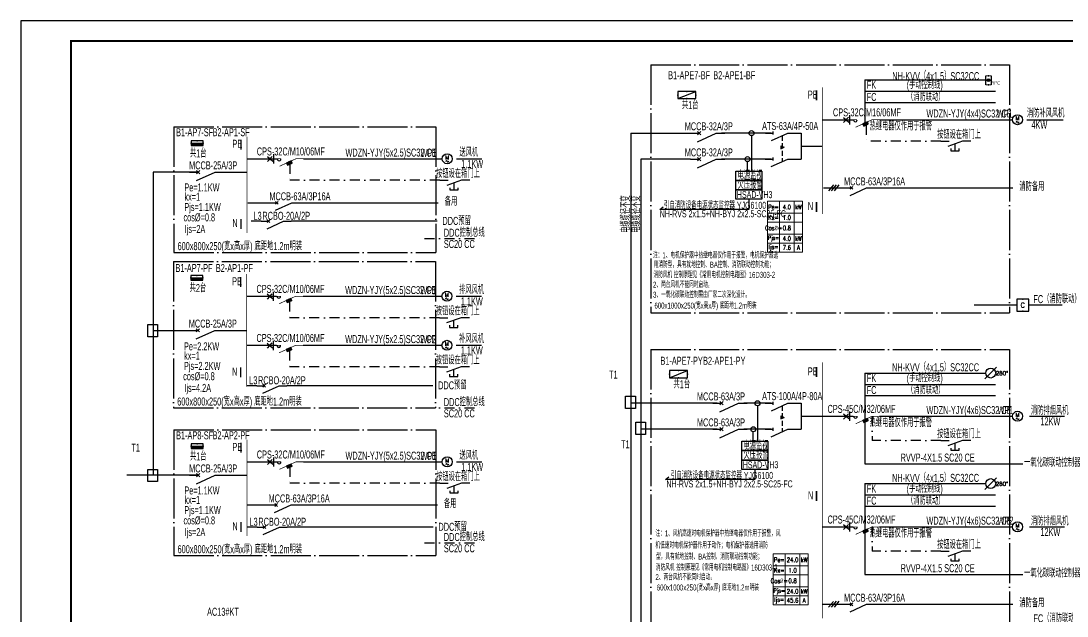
# Model space of a CAD drawing. Extents: x 776418 to 2076422, y -1170708 to 498544.
# Drawn here: x 909020 to 961310, y -621397 to -591653 of the extents above; entities that cross this region are included whole.
import ezdxf
from ezdxf.enums import TextEntityAlignment as Align

# ---------------------------------------------------------------- set-up
doc = ezdxf.new("R2010")
doc.units = 0
doc.header["$LTSCALE"] = 1000
doc.header["$MEASUREMENT"] = 0
for name, pattern in [('CONTINOUS', [0]), ('DASHDOT', [1, 0.5, -0.25, 0, -0.25]), ('DOTE', [2.42, 2, -0.2, 0.02, -0.2]), ('HIDDEN', [0.375, 0.25, -0.125])]:
    doc.linetypes.add(name, pattern=pattern)
doc.layers.get('0').update_dxf_attribs({"linetype": 'CONTINUOUS'})
doc.layers.get('Defpoints').update_dxf_attribs({"linetype": 'CONTINUOUS'})
for name, color, linetype in [('D-TEXT', 7, 'CONTINUOUS'), ('DQ', 255, 'CONTINOUS'), ('EL-SYSTEM', 1, 'CONTINUOUS'), ('ELEMENT', 3, 'CONTINUOUS'), ('EQUIP-动力', 3, 'CONTINUOUS'), ('EQUIP-消防', 80, 'CONTINUOUS'), ('EQUIP-箱柜', 3, 'CONTINUOUS'), ('TEL_TITLE', 7, 'CONTINUOUS'), ('WIRE', 4, 'CONTINUOUS'), ('WIRE-动力', 2, 'CONTINUOUS'), ('WIRE-照明', 1, 'CONTINUOUS'), ('WIRE-系统', 4, 'CONTINUOUS')]:
    doc.layers.add(name, color=color, linetype=linetype)
doc.styles.add('_JD', font='ros.shx', dxfattribs={"width": 0.8, "bigfont": 'JD.shx'})
doc.styles.add('_TCH_LABEL', font='COMPLEX', dxfattribs={"bigfont": 'GBCBIG'})
doc.styles.add('_TEL_DIM', font='SIMPLEX', dxfattribs={"width": 0.7, "height": 3.5, "bigfont": 'HZTXT'})
doc.styles.add('DIM_FONT', font='SIMPLEX', dxfattribs={"width": 0.7, "bigfont": 'GBCBIG'})
doc.styles.get("Standard").update_dxf_attribs({"font": 'gbenor.shx', "bigfont": 'gbcbig.shx'})

# ---------------------------------------------------------------- blocks, each defined once
blk = doc.blocks.new('M_M8')
for p, q in [((-0.25, -0.2), (0, -0.75)), ((0.05, -0.25), (-0.05, -0.25))]:
    blk.add_line(p, q)
for points in [[(0, 0), (0, -0.25)], [(0, -0.75), (0, -1)]]:
    blk.add_lwpolyline(points)
at = {"style": 'DIM_FONT', "width": 0.8, "flags": 9}
blk.add_attdef('S', (0.25, -0.5), '', height=0.2, dxfattribs=at)
blk = doc.blocks.new('M_M7')
for p, q in [((-0.25, -0.2), (0, -0.75)), ((-0.047, -0.297), (0.047, -0.203)), ((-0.047, -0.203), (0.047, -0.297))]:
    blk.add_line(p, q)
for points in [[(0, 0), (0, -0.25)], [(0, -0.75), (0, -1)]]:
    blk.add_lwpolyline(points)
at = {"width": 0.8, "flags": 9}
blk.add_attdef('S', (0.25, -0.5), '', height=0.2, dxfattribs=at)
blk = doc.blocks.new('$equip_U$00000105(JDQINJING)')
for p, q in [((0.5, 1), (-0.5, 1)), ((-0.5, 1), (-0.5, 0)), ((0.5, 0), (0.5, 1)), ((-0.5, 0), (0.5, 0))]:
    blk.add_line(p, q)
for p in [(0, 1), (-0.5, 0.5), (0, 0), (0.5, 0.5)]:
    blk.add_point(p)
at = {"color": 7, "style": '_TEL_DIM'}
blk.add_attdef('$TEXT$', text='', height=0.4, dxfattribs=at).set_placement((-0.002, 0.507), align=Align.MIDDLE_CENTER)
at = {"color": 7, "style": '_TEL_DIM', "flags": 1}
blk.add_attdef('A', text='', height=0.00002, dxfattribs=at).set_placement((0, 0), align=Align.MIDDLE_CENTER)
blk = doc.blocks.new('$equip$00001416')
for p, q in [((0.75, 0.6), (-0.75, 0.6)), ((-0.75, 0), (0.75, 0.6)), ((-0.75, 0.6), (-0.75, 0)), ((-0.75, 0), (0.75, 0)), ((0.75, 0), (0.75, 0.6))]:
    blk.add_line(p, q)
for p in [(-0.75, 0.3), (0, 0.6), (0, 0), (0.75, 0.3)]:
    blk.add_point(p)
at = {"style": '_TCH_LABEL', "flags": 9}
blk.add_attdef('A', (0, 0), '', height=0.00002, dxfattribs=at)
blk = doc.blocks.new('$element$00000577')
at = {"const_width": 0.0233}
for points in [[(0, 0), (0, -0.25)], [(-0.25, -0.2), (0, -0.75), (0, -1)]]:
    blk.add_lwpolyline(points, dxfattribs=at)
blk.add_arc((-0.008, -0.192), 0.0589, 81.8699, 278.1301)
at = {"flags": 9}
blk.add_attdef('S', (0, 0), '', height=0.00000667, dxfattribs=at)
blk = doc.blocks.new('$element$00000544')
for points in [[(-0.25, -0.333), (-0.324, -0.333), (-0.324, -0.617), (-0.25, -0.617)], [(0, -1), (0, -0.721), (-0.176, -0.235)], [(0, 0), (0, -0.283)], [(-0.324, -0.478), (-0.087, -0.478)]]:
    blk.add_lwpolyline(points)
at = {"flags": 9}
blk.add_attdef('S', (0, 0), '', height=0.00000667, dxfattribs=at)
blk = doc.blocks.new('$equip$00001811')
blk.add_circle((0, 0), 0.5)
for centre, radius, start, end in [((-0.07, -0.27), 0.0768, 17.2272, 184.2164), ((0.07, -0.23), 0.0769, 197.2591, 5.1179)]:
    blk.add_arc(centre, radius, start, end)
at = {"color": 7, "style": '_TEL_DIM'}
blk.add_attdef('$TEXT$', text='', height=0.4, dxfattribs=at).set_placement((0, 0.14), align=Align.MIDDLE_CENTER)
at = {"color": 7, "style": '_TEL_DIM', "flags": 1}
blk.add_attdef('A', text='', height=0.00002, dxfattribs=at).set_placement((0, 0), align=Align.MIDDLE_CENTER)
blk = doc.blocks.new('$equip$00001817')
blk.add_line((-0.59, -0.59), (0.59, 0.59))
blk.add_circle((0, 0), 0.5)
at = {"color": 7, "style": '_TEL_DIM', "flags": 1}
blk.add_attdef('A', text='', height=0.00002, dxfattribs=at).set_placement((0, 0), align=Align.MIDDLE_CENTER)
at = {"color": 7, "style": '_TEL_DIM'}
blk.add_attdef('$TEXT$', text='', height=0.4, dxfattribs=at).set_placement((1.36, -0.02), align=Align.MIDDLE_CENTER)
blk = doc.blocks.new('*X12')
at = {"color": 0}
for p, q in [((-250, 33), (-183, 100)), ((-250, 68), (-218, 100)), ((-247, 0), (-147, 100)), ((-212, 0), (-112, 100)), ((-177, 0), (-77, 100)), ((-141, 0), (-41, 100)), ((-106, 0), (-6, 100)), ((-71, 0), (29, 100)), ((-35, 0), (65, 100)), ((0, 0), (100, 100)), ((35, 0), (135, 100)), ((71, 0), (171, 100)), ((106, 0), (206, 100)), ((141, 0), (241, 100)), ((177, 0), (250, 73)), ((212, 0), (250, 38)), ((247, 0), (250, 3))]:
    blk.add_line(p, q, dxfattribs=at)
blk = doc.blocks.new('$equip$00001414')
for p, q in [((0.75, 0.6), (-0.75, 0.6)), ((-0.75, 0.6), (-0.75, 0)), ((-0.75, 0.3), (0.75, 0.3)), ((-0.75, 0), (0.75, 0)), ((0.75, 0), (0.75, 0.6))]:
    blk.add_line(p, q)
at = {"const_width": 0.3}
blk.add_lwpolyline([(-0.75, 0.15), (0.75, 0.15)], dxfattribs=at)
for p in [(-0.75, 0.3), (0, 0.6), (0, 0), (0.75, 0.3)]:
    blk.add_point(p)
at = {"xscale": 0.00300000000061118, "yscale": 0.00300000000061118, "zscale": 0.00300000000061118}
blk.add_blockref('*X12', (0, 0), dxfattribs=at)
at = {"style": '_TCH_LABEL', "flags": 9}
blk.add_attdef('A', (0, 0), '', height=0.00002, dxfattribs=at)
blk = doc.blocks.new('$equip$00002402')
at = {"lineweight": 20}
for p, q in [((0.32, 0.56), (-0.33, 0.56)), ((-0.33, -0.56), (0.32, -0.56))]:
    blk.add_line(p, q, dxfattribs=at)
for p, q in [((-0.33, -0.56), (-0.33, 0.56)), ((-0.24, 0), (0, 0)), ((0, 0), (0.24, 0)), ((0.32, 0.56), (0.32, -0.56))]:
    blk.add_line(p, q)
at = {"const_width": 0.04}
for points in [[(-0.33, -0.56), (-0.33, 0.56)], [(-0.33, 0.56), (0.32, 0.56), (0.32, -0.56), (-0.33, -0.56), (-0.33, 0.56), (0.32, 0.56)]]:
    blk.add_lwpolyline(points, dxfattribs=at)
blk.add_circle((0, 0), 0.164)
for p in [(-0.33, 0), (0, 0.56), (0.32, 0), (0, -0.56)]:
    blk.add_point(p)
at = {"color": 7, "style": '_TEL_DIM', "flags": 1}
blk.add_attdef('A', text='', height=0.00002, dxfattribs=at).set_placement((0, 0), align=Align.MIDDLE_CENTER)
at = {"color": 7}
blk.add_attdef('$TEXT$', text='', height=0.4, dxfattribs=at).set_placement((0.83, -0.34), align=Align.MIDDLE_CENTER)
blk = doc.blocks.new('*T169')
at = {"layer": 'Defpoints', "color": 8, "linetype": 'ByBlock', "lineweight": 0, "transparency": 16777216}
for p, q in [((0, 0), (1749, 0)), ((0, 0), (0, -2550)), ((593, 0), (593, -2550)), ((1332, 0), (1332, -2550)), ((1749, 0), (1749, -2550)), ((0, -600), (1749, -600)), ((0, -1050), (1749, -1050)), ((0, -1650), (1749, -1650)), ((0, -2100), (1749, -2100)), ((0, -2550), (1749, -2550))]:
    blk.add_line(p, q, dxfattribs=at)
at = {"color": 0, "transparency": 16777216, "attachment_point": 5, "style": '_TEL_DIM'}
for s, insert, char_height, width in [('Pe=', (297, -300), 225, 593.32), ('4.0', (962, -300), 225, 738.01), ('kW', (1540, -300), 225, 417.31), ('Kx=', (297, -825), 225, 593.32), ('1.0', (962, -825), 225, 738.01), ('Cos{\\fISOCPEUR|b0|i0|c0|p34;%%C}=', (297, -1350), 225, 593.32), ('0.8', (962, -1350), 225, 738.01), ('Pjs=', (297, -1875), 210, 593.32), ('4.0', (962, -1875), 225, 738.01), ('kW', (1540, -1875), 225, 417.31), ('Ijs=', (297, -2325), 225, 593.32), ('7.6', (962, -2325), 225, 738.01), ('A', (1540, -2325), 225, 417.31)]:
    blk.add_mtext(s, dxfattribs=dict(at, insert=insert, char_height=char_height, width=width))
blk = doc.blocks.new('*T172')
at = {"layer": 'Defpoints', "color": 8, "linetype": 'ByBlock', "lineweight": 0, "transparency": 16777216}
for p, q in [((0, 0), (1749, 0)), ((0, 0), (0, -2550)), ((593, 0), (593, -2550)), ((1332, 0), (1332, -2550)), ((1749, 0), (1749, -2550)), ((0, -600), (1749, -600)), ((0, -1050), (1749, -1050)), ((0, -1650), (1749, -1650)), ((0, -2100), (1749, -2100)), ((0, -2550), (1749, -2550))]:
    blk.add_line(p, q, dxfattribs=at)
at = {"color": 0, "transparency": 16777216, "attachment_point": 5, "style": '_TEL_DIM'}
for s, insert, char_height, width in [('Pe=', (297, -300), 225, 593.32), ('24.0', (962, -300), 225, 738.01), ('kW', (1540, -300), 225, 417.31), ('Kx=', (297, -825), 225, 593.32), ('1.0', (962, -825), 225, 738.01), ('Cos{\\fISOCPEUR|b0|i0|c0|p34;%%C}=', (297, -1350), 225, 593.32), ('0.8', (962, -1350), 225, 738.01), ('Pjs=', (297, -1875), 210, 593.32), ('24.0', (962, -1875), 225, 738.01), ('kW', (1540, -1875), 225, 417.31), ('Ijs=', (297, -2325), 225, 593.32), ('45.6', (962, -2325), 225, 738.01), ('A', (1540, -2325), 225, 417.31)]:
    blk.add_mtext(s, dxfattribs=dict(at, insert=insert, char_height=char_height, width=width))

msp = doc.modelspace()

# ---------------------------------------------------------------- hatches: boundary and pattern name
h = msp.add_hatch()
h.set_pattern_fill('ANSI31', color=256, scale=10, style=0)
h.set_pattern_definition([(45, (750356.9466, -627381.1554), (-0.707106781, 0.707106781), [])])
h.paths.add_polyline_path([(951374, -596801), (951328, -596698), (951100, -596801), (951147, -596905)])
h = msp.add_hatch()
h.set_pattern_fill('ANSI31', color=256, scale=10, style=0)
h.set_pattern_definition([(45, (721556.8591, -629334.0173), (-0.707106781, 0.707106781), [])])
h.paths.add_polyline_path([(922574, -598754), (922527, -598651), (922300, -598754), (922347, -598857)])
h = msp.add_hatch()
h.set_pattern_fill('ANSI31', color=256, scale=10, style=0)
h.set_pattern_definition([(45, (721540.6484, -636205.3742), (-0.707106781, 0.707106781), [])])
h.paths.add_polyline_path([(922558, -605626), (922511, -605522), (922284, -605626), (922331, -605729)])
h = msp.add_hatch()
h.set_pattern_fill('ANSI31', color=256, scale=10, style=0)
h.set_pattern_definition([(45, (721540.6484, -638657.1425), (-0.707106781, 0.707106781), [])])
h.paths.add_polyline_path([(922558, -608077), (922511, -607974), (922284, -608077), (922331, -608181)])
h = msp.add_hatch()
h.set_pattern_fill('ANSI31', color=256, scale=10, style=0)
h.set_pattern_definition([(45, (750357.1875, -642202.8653), (-0.707106781, 0.707106781), [])])
h.paths.add_polyline_path([(951375, -611623), (951328, -611520), (951101, -611623), (951148, -611726)])
h = msp.add_hatch()
h.set_pattern_fill('ANSI31', color=256, scale=10, style=0)
h.set_pattern_definition([(45, (721556.8591, -644480.9921), (-0.707106781, 0.707106781), [])])
h.paths.add_polyline_path([(922574, -613901), (922527, -613798), (922300, -613901), (922347, -614004)])
h = msp.add_hatch()
h.set_pattern_fill('ANSI31', color=256, scale=10, style=0)
h.set_pattern_definition([(45, (750357.1875, -647730.4273), (-0.707106781, 0.707106781), [])])
h.paths.add_polyline_path([(951375, -617151), (951328, -617047), (951101, -617151), (951148, -617254)])

# ---------------------------------------------------------------- linework, layer by layer
at = {"linetype": 'DOTE'}
for p, q in [((940503, -593842), (940502, -606246)), ((940503, -593842), (958433, -593842)), ((958433, -593842), (958432, -606246)), ((916665, -596947), (916664, -603224)), ((916665, -596947), (929757, -596947)), ((929757, -596947), (929756, -603224)), ((916664, -603224, 0), (929756, -603224, 0)), ((916649, -603677, 0), (916648, -610991, 0)), ((916649, -603677, 0), (929741, -603677, 0)), ((929741, -603677, 0), (929740, -610991, 0)), ((940502, -606246), (958432, -606246)), ((940502, -608067), (940501, -621950)), ((940502, -608067), (958432, -608067)), ((958432, -608067), (958431, -621950)), ((916648, -610991, 0), (929740, -610991, 0)), ((916665, -612094), (916664, -618371)), ((916665, -612094), (929757, -612094)), ((929757, -612094), (929756, -618371)), ((916664, -618371, 0), (929756, -618371, 0))]:
    msp.add_line(p, q, dxfattribs=at)
for p, q in [((950383, -596471), (950141, -596729)), ((950141, -596475), (950406, -596708)), ((921582, -598424), (921341, -598682)), ((921341, -598428), (921606, -598661)), ((921566, -605296, 0), (921325, -605553, 0)), ((921325, -605299, 0), (921590, -605532, 0)), ((958793, -605863), (956671, -605863)), ((921566, -607747, 0), (921325, -608005, 0)), ((921325, -607751, 0), (921590, -607984, 0)), ((950383, -611293), (950141, -611550)), ((950142, -611297), (950407, -611530)), ((921582, -613571), (921341, -613829)), ((921341, -613575), (921606, -613808)), ((950383, -616821), (950141, -617078)), ((950142, -616824), (950407, -617057))]:
    msp.add_line(p, q)
at = {"linetype": 'DASHDOT'}
for p, q in [((951261, -596842, 0), (951261, -597661, 0)), ((954994, -597661, 0), (951261, -597661, 0)), ((922461, -598795, 0), (922461, -599613, 0)), ((929952, -599613, 0), (922461, -599613, 0)), ((922445, -605667, 0), (922445, -606485, 0)), ((929936, -606485, 0), (922445, -606485, 0)), ((922445, -608118, 0), (922445, -608937, 0)), ((929936, -608937, 0), (922445, -608937, 0)), ((951567, -611401), (951567, -612627, 0)), ((954994, -612627, 0), (951567, -612627, 0)), ((922461, -613942, 0), (922461, -614760, 0)), ((929952, -614760, 0), (922461, -614760, 0)), ((951567, -616928), (951567, -618155, 0)), ((954994, -618155, 0), (951567, -618155, 0))]:
    msp.add_line(p, q, dxfattribs=at)
at = {"linetype": 'Continuous', "const_width": 72.9}
for points in [[(948784, -595124), (948784, -595621)], [(920022, -597584), (920022, -598081)], [(948784, -600701), (948784, -601198)], [(920022, -601548), (920022, -602045)], [(948783, -608956), (948783, -609453)], [(920022, -612731), (920022, -613228)], [(920022, -616695), (920022, -617192)]]:
    msp.add_lwpolyline(points, dxfattribs=at)
for points in [[(951147, -596905), (951374, -596801), (951328, -596698), (951100, -596801)], [(922347, -598857), (922574, -598754), (922527, -598651), (922300, -598754)], [(951148, -611726), (951375, -611623), (951328, -611520), (951101, -611623)], [(922347, -614004), (922574, -613901), (922527, -613798), (922300, -613901)], [(951148, -617254), (951375, -617151), (951328, -617047), (951101, -617151)]]:
    msp.add_lwpolyline(points, close=True)
at = {"linetype": 'Continuous', "const_width": 72.9, "elevation": 0}
for points in [[(920006, -604456), (920006, -604952)], [(920005, -608973), (920005, -609470)], [(948788, -615150), (948788, -615647)]]:
    msp.add_lwpolyline(points, dxfattribs=at)
at = {"elevation": 0}
for points in [[(922331, -605729), (922558, -605626), (922511, -605522), (922284, -605626)], [(922331, -608181), (922558, -608077), (922511, -607974), (922284, -608077)]]:
    msp.add_lwpolyline(points, close=True, dxfattribs=at)
at = {"layer": 'D-TEXT'}
for p, q in [((951203, -594601, 0), (951203, -595165)), ((951203, -594601), (957242, -594601)), ((951203, -595165), (957735, -595165)), ((951203, -595165), (951203, -596834)), ((951203, -595730), (957735, -595730)), ((959300, -596590), (961109, -596590)), ((930797, -598542), (932052, -598542)), ((930781, -605414, 0), (932036, -605414, 0)), ((959393, -605841), (961071, -605841)), ((930781, -607866, 0), (932036, -607866, 0)), ((951203, -609251), (957242, -609251)), ((951203, -609251), (951203, -613787, 0)), ((951203, -609816), (957736, -609816)), ((951203, -610380), (957736, -610380)), ((959432, -611411), (961179, -611411)), ((930797, -613689), (932052, -613689)), ((951203, -613787, 0), (959102, -613787, 0)), ((951203, -614779), (957242, -614779)), ((951203, -614779), (951203, -619314, 0)), ((951203, -615343), (957736, -615343)), ((951203, -615908), (957736, -615908)), ((959432, -616939), (961179, -616939)), ((951203, -619314, 0), (959102, -619314, 0))]:
    msp.add_line(p, q, dxfattribs=at)
for points in [[(938111, -609638, 0, 0, 0), (939048, -609638, 0, 0, 0), (939353, -610262, 80, 0, 0), (939485, -610531, 0, 0, 0)], [(938709, -613120, 0, 0, 0), (939646, -613120, 0, 0, 0), (939951, -612497, 80, 0, 0), (940083, -612228, 0, 0, 0)], [(914232, -613292, 0, 0, 0), (915170, -613292, 0, 0, 0), (915474, -613915, 80, 0, 0), (915606, -614185, 0, 0, 0)]]:
    msp.add_lwpolyline(points, format="xyseb", dxfattribs=at)
at = {"layer": 'DQ'}
for p, q in [((945537, -597384), (945537, -599162)), ((945333, -599162), (945333, -598683)), ((945411, -600565), (945411, -601079)), ((940950, -601079), (941115, -600945)), ((945411, -601079), (940950, -601079)), ((945830, -610885), (945830, -612662)), ((945627, -612662), (945627, -612184)), ((945705, -614066), (945705, -614579)), ((941244, -614579), (941409, -614445)), ((945705, -614579), (941244, -614579))]:
    msp.add_line(p, q, dxfattribs=at)
for points in [[(944761, -599162), (946061, -599162), (946061, -599630), (944761, -599630)], [(944761, -599630), (946061, -599630), (946061, -600097), (944761, -600097)], [(944761, -600097), (946061, -600097), (946061, -600565), (944761, -600565)], [(945055, -612662), (946355, -612662), (946355, -613130), (945055, -613130)], [(945055, -613130), (946355, -613130), (946355, -613598), (945055, -613598)], [(945055, -613598), (946355, -613598), (946355, -614066), (945055, -614066)]]:
    msp.add_lwpolyline(points, close=True, dxfattribs=at)
for centre in [(945542, -597260), (945333, -598559), (945836, -610761), (945627, -612060)]:
    msp.add_circle(centre, 124, dxfattribs=at)
at = {"layer": 'EL-SYSTEM', "elevation": 0}
msp.add_lwpolyline([(915359, -606827), (915854, -606827), (915854, -607436), (915359, -607436)], close=True, dxfattribs=at)
at = {"layer": 'EL-SYSTEM'}
for points in [[(939237, -610411), (939733, -610411), (939733, -611020), (939237, -611020)], [(939750, -611707), (940245, -611707), (940245, -612315), (939750, -612315)], [(915359, -614065), (915854, -614065), (915854, -614674), (915359, -614674)]]:
    msp.add_lwpolyline(points, close=True, dxfattribs=at)
at = {"layer": 'TEL_TITLE'}
msp.add_lwpolyline([(909020, -651053), (1014120, -651053), (1014120, -591653), (909020, -591653)], close=True, dxfattribs=at)
at = {"layer": 'TEL_TITLE', "const_width": 100}
msp.add_lwpolyline([(911520, -650053), (1013120, -650053), (1013120, -592653), (911520, -592653)], close=True, dxfattribs=at)
at = {"layer": 'WIRE', "color": 7, "linetype": 'DASHDOT'}
for points in [[(929193, -602526), (932121, -602526)], [(929193, -617734), (932121, -617734)]]:
    msp.add_lwpolyline(points, dxfattribs=at)
at = {"layer": 'WIRE', "color": 7, "linetype": 'DASHDOT', "elevation": 0}
msp.add_lwpolyline([(929193, -610991), (932121, -610991)], dxfattribs=at)
at = {"layer": 'WIRE-动力'}
for p, q in [((949630, -599851, 0), (949382, -600145, 0)), ((949770, -599851, 0), (949522, -600145, 0)), ((949910, -599851, 0), (949662, -600145, 0)), ((949630, -620664, 0), (949382, -620957, 0)), ((949770, -620660, 0), (949522, -620954, 0)), ((949910, -620660, 0), (949662, -620954, 0))]:
    msp.add_line(p, q, dxfattribs=at)
at = {"layer": 'WIRE-照明', "linetype": 'Continuous'}
for p, q in [((949079, -596590), (950610, -596590)), ((950442, -596365), (950442, -596824)), ((948024, -597910), (949080, -597911)), ((920319, -598542), (921810, -598542)), ((921642, -598317), (921642, -598777)), ((920302, -605414, 0), (921794, -605414, 0)), ((921625, -605189, 0), (921625, -605648, 0)), ((920302, -607861, 0), (921794, -607861, 0)), ((921625, -607641, 0), (921625, -608100, 0)), ((950442, -611186), (950442, -611645)), ((948024, -611411), (949079, -611411)), ((949079, -611411), (950611, -611411)), ((949079, -611411), (950611, -611411)), ((920319, -613689), (921810, -613689)), ((921642, -613464), (921642, -613924)), ((949079, -616939), (950611, -616939)), ((949079, -616939), (950611, -616939)), ((950442, -616714), (950442, -617173))]:
    msp.add_line(p, q, dxfattribs=at)
at = {"layer": 'WIRE-照明'}
for p, q in [((951941, -596590), (958583, -596590)), ((939503, -597260), (939503, -626182)), ((939503, -597260), (942490, -597260)), ((946520, -597260), (944034, -597260)), ((947729, -597260), (948024, -597260)), ((948024, -597260), (948024, -598559)), ((947009, -597896), (947009, -598043)), ((947009, -597896), (947169, -597970)), ((947009, -598043), (947169, -597970)), ((923141, -598542), (930080, -598542)), ((940003, -598559), (940003, -627481)), ((942490, -598559), (940003, -598559)), ((946524, -598559), (944038, -598559)), ((947723, -598559), (948024, -598559)), ((917876, -599207), (915624, -599207)), ((915624, -599207, 0), (915624, -614354, 0)), ((919162, -599207), (920319, -599207)), ((949132, -599998, 0), (950536, -599998, 0)), ((951474, -599998, 0), (958605, -599998, 0)), ((920358, -600743, 0), (921815, -600743, 0)), ((922752, -600743, 0), (929883, -600743, 0)), ((921020, -601664, 0), (920520, -601664)), ((929830, -601664), (922520, -601664)), ((923125, -605414, 0), (930064, -605414, 0)), ((915624, -607117, 0), (917832, -607117, 0)), ((919145, -607117, 0), (920302, -607117, 0)), ((923125, -607866, 0), (930064, -607866, 0)), ((920804, -609884, 0), (920304, -609884, 0)), ((929614, -609884, 0), (922304, -609884, 0)), ((943823, -610761), (939503, -610761)), ((946520, -610761), (945152, -610761)), ((947728, -610761), (948024, -610761)), ((948024, -610761), (948024, -612060)), ((947009, -611397), (947009, -611544)), ((947009, -611397), (947169, -611470)), ((947009, -611544), (947169, -611470)), ((951942, -611411), (958585, -611411)), ((943823, -612060), (940003, -612060)), ((946524, -612060), (945156, -612060)), ((947723, -612060), (948024, -612060)), ((923141, -613689), (930080, -613689)), ((917876, -614354), (914310, -614354)), ((919162, -614354), (920319, -614354)), ((920319, -615845), (921776, -615845)), ((922713, -615845), (929844, -615845)), ((920820, -616953, 0), (920320, -616953)), ((929630, -616953), (922320, -616953)), ((951942, -616939), (958585, -616939)), ((949079, -620807, 0), (950536, -620807, 0)), ((951474, -620807, 0), (958605, -620807, 0))]:
    msp.add_line(p, q, dxfattribs=at)
at = {"layer": 'WIRE-照明', "linetype": 'HIDDEN'}
for p, q in [((947071, -597388), (947071, -598687)), ((947071, -610889), (947071, -612188))]:
    msp.add_line(p, q, dxfattribs=at)
at = {"layer": 'WIRE-照明', "const_width": 36}
for points in [[(949080, -594969), (949079, -601308)], [(920319, -597429), (920319, -602248)], [(949080, -608708), (949079, -621505)], [(920319, -612576), (920319, -617395)]]:
    msp.add_lwpolyline(points, dxfattribs=at)
at = {"layer": 'WIRE-照明', "const_width": 36, "elevation": 0}
msp.add_lwpolyline([(920302, -604301), (920303, -609933)], dxfattribs=at)

# ---------------------------------------------------------------- block references
for name, p in [('*T169', (946342, -600653)), ('*T172', (946627, -618286, 0))]:
    msp.add_blockref(name, p)
at = {"layer": 'DQ', "xscale": 1500, "yscale": 1500, "zscale": 1500, "rotation": 90}
for name, p in [('M_M8', (946229, -597260)), ('M_M8', (946223, -598559)), ('M_M7', (950161, -599998, 0)), ('M_M7', (921440, -600743, 0)), ('M_M8', (946228, -610761)), ('M_M8', (946223, -612060)), ('M_M7', (921401, -615845)), ('M_M7', (950161, -620807, 0))]:
    msp.add_blockref(name, p, dxfattribs=at)
at = {"layer": 'ELEMENT', "rotation": 90}
for name, p, xscale, yscale, zscale in [('$element$00000577', (950441, -596590), 1500, 1500, 1500), ('M_M7', (942490, -597260), 1714.285714285681, 1714.285714285681, 1714.285714285681), ('$element$00000577', (921641, -598542), 1500, 1500, 1500), ('M_M7', (942490, -598559), 1714.285714285681, 1714.285714285681, 1714.285714285681), ('M_M7', (917447, -599207), 1714.285714285681, 1714.285714285681, 1714.285714285681), ('M_M7', (921020, -601664, 0), 1500, 1500, 1500), ('$element$00000577', (921625, -605414, 0), 1500, 1500, 1500), ('M_M7', (917430, -607117, 0), 1714.285714285681, 1714.285714285681, 1714.285714285681), ('$element$00000577', (921625, -607866, 0), 1500, 1500, 1500), ('M_M7', (920804, -609884, 0), 1500, 1500, 1500), ('M_M7', (943609, -610761), 1714.285714285681, 1714.285714285681, 1714.285714285681), ('$element$00000577', (950442, -611411), 1500, 1500, 1500), ('M_M7', (943609, -612060), 1714.285714285681, 1714.285714285681, 1714.285714285681), ('$element$00000577', (921641, -613689), 1500, 1500, 1500), ('M_M7', (917447, -614354), 1714.285714285681, 1714.285714285681, 1714.285714285681), ('M_M7', (920820, -616953, 0), 1500, 1500, 1500), ('$element$00000577', (950442, -616939), 1500, 1500, 1500)]:
    msp.add_blockref(name, p, dxfattribs=dict(at, xscale=xscale, yscale=yscale, zscale=zscale))
at = {"layer": 'EQUIP-动力', "xscale": 500, "yscale": 500, "zscale": 500}
for p in [(958833, -596590), (930330, -598542), (930314, -605414, 0), (930314, -607866, 0), (958835, -611411), (930330, -613689), (958835, -616939)]:
    msp.add_blockref('$equip$00001811', p, dxfattribs=at).add_auto_attribs({'$TEXT$': 'M'})
at = {"layer": 'EQUIP-动力'}
ref = msp.add_blockref('$equip$00001817', (957492, -609251), dxfattribs=dict(at, xscale=500, yscale=500, zscale=500))
ref.add_attrib('$TEXT$', '280%%D', dxfattribs={"layer": '0', "color": 7, "height": 200, "style": '_TEL_DIM'}).set_placement((958056, -609260), align=Align.MIDDLE_CENTER)
ref = msp.add_blockref('$equip$00001817', (957492, -614779), dxfattribs=dict(at, xscale=500, yscale=500, zscale=500))
ref.add_attrib('$TEXT$', '280%%D', dxfattribs={"layer": '0', "color": 7, "height": 200, "style": '_TEL_DIM'}).set_placement((958056, -614787), align=Align.MIDDLE_CENTER)
at = {"layer": 'EQUIP-消防', "xscale": 400, "yscale": 400, "zscale": 400}
msp.add_blockref('$equip$00002402', (957386, -594616), dxfattribs=at).add_auto_attribs({'$TEXT$': '70℃'})
at = {"layer": 'EQUIP-箱柜'}
for name, p, xscale, yscale, zscale in [('$equip$00001416', (942303, -595538), 600, 600, 600), ('$equip$00001414', (917826, -597879), 400, 400, 400), ('$equip$00001414', (917810, -604609, 0), 400, 400, 400), ('$equip$00001416', (941880, -609491), 600, 600, 600), ('$equip$00001414', (917826, -613026), 400, 400, 400)]:
    msp.add_blockref(name, p, dxfattribs=dict(at, xscale=xscale, yscale=yscale, zscale=zscale))
at = {"layer": 'EQUIP-箱柜', "xscale": 600, "yscale": 600, "zscale": 600}
msp.add_blockref('$equip_U$00000105(JDQINJING)', (959093, -606163), dxfattribs=at).add_auto_attribs({'$TEXT$': 'C'})
at = {"layer": 'WIRE-系统', "xscale": 1500, "yscale": 1500, "zscale": 1500, "rotation": 90}
for p in [(954994, -597661, 0), (929952, -599613, 0), (929936, -606485, 0), (929936, -608937, 0), (954994, -612627, 0), (929952, -614760, 0), (954994, -618155, 0)]:
    msp.add_blockref('$element$00000544', p, dxfattribs=at)

# ---------------------------------------------------------------- texts
at = {"layer": 'D-TEXT', "style": '_JD', "width": 0.6}
for s, height, p in [('B1-APE7-BF', 400, (941370, -594567)), ('B2-APE1-BF', 400, (943628, -594567)), ('NH-KVV（4x1.5）SC32CC', 400, (952571, -594610)), ('FK               (手动控制线)', 400, (951300, -595045)), ('PE', 400, (948352, -595534)), ('FC               （消防联动）', 400, (951295, -595651)), ('共1台', 400, (942059, -596061)), ('CPS-32C/M16/06MF', 400, (949609, -596422)), ('WDZN-YJY(4x4)SC32 CE', 400, (954280, -596479)), ('WP1', 400, (957798, -596496)), ('消防补风风机', 400, (959303, -596473)), ('MCCB-32A/3P', 400, (942200, -597118)), ('ATS-63A/4P-50A', 400, (946066, -597104, -2980)), ('热继电器仅作用于报警', 400, (951438, -597117)), ('按钮设在箱门上', 400, (954816, -597537, 0)), ('4KW', 400, (959527, -597043, -124)), ('MCCB-32A/3P', 400, (942200, -598422)), ('MCCB-25A/3P', 400, (917428, -599071)), ('电源监视', 400, (944843, -599574, 37)), ('欠压报警', 400, (944843, -600042, 37)), ('MCCB-63A/3P16A', 400, (950161, -599872, 0)), ('消防备用', 400, (958925, -600140, -124)), ('MCCB-63A/3P16A', 400, (921439, -600617, 0)), ('HSAD-VH3', 350, (944807, -600510, 37)), ('备用', 400, (930204, -600885, -124)), ('引自消防设备电源状态监控器 YJG6100 ', 350, (941158, -601043)), ('N', 400, (948352, -601110)), ('L3', 400, (920645, -601592, 0)), ('RCBO-20A/2P', 400, (921089, -601592, 0)), ('NH-RVS 2x1.5+NH-BYJ 2x2.5-SC25-FC ', 350, (940948, -601463)), ('DDC预留', 400, (930090, -601846)), ('DDC控制总线', 400, (930159, -602438)), ('SC20 CC', 400, (930159, -603002)), ('注：1、电机保护器中热继电器仅作用于报警，电机保护器选', 300, (940616, -603517, 0)), ('用消防型，具有就地控制、BA控制、消防联动控制功能；', 300, (940646, -603986, 0)), ('消防风机 控制原理见《常用电机控制电路图》16D303-2', 300, (940635, -604493, 0)), ('2、两台风机不能同时启动。', 300, (940616, -604984, 0)), ('3、一氧化碳联动控制需由厂家二次深化设计。', 300, (940616, -605486, 0)), ('FC（消防联动）', 400, (959626, -605756, 1146)), ('600x1000x250(宽x高x厚) 底距地1.2m明装', 300, (940687, -606029)), ('MCCB-25A/3P', 400, (917411, -606980, 0)), ('B1-APE7-PY', 400, (940985, -608836)), ('B2-APE1-PY', 400, (943116, -608836)), ('T1', 400, (938420, -609529)), ('PE', 400, (948351, -609365)), ('NH-KVV（4x1.5）SC32CC', 400, (952563, -609162)), ('L3', 400, (920429, -609813, 0)), ('RCBO-20A/2P', 400, (920873, -609813, 0)), ('DDC预留', 400, (929874, -610066, 0)), ('共1台', 400, (941637, -610014)), ('FK               (手动控制线)', 400, (951300, -609695)), ('MCCB-63A/3P', 400, (942809, -610619)), ('ATS-100A/4P-80A', 400, (946065, -610605, -2980)), ('FC               （消防联动）', 400, (951296, -610301)), ('DDC控制总线', 400, (930159, -610903, 0)), ('SC20 CC', 400, (930159, -611467, 0)), ('CPS-45C/M32/06MF', 400, (949337, -611243)), ('WDZN-YJY(4x6)SC32 CE', 400, (954280, -611301)), ('WP1', 400, (957834, -611303)), ('消防排烟风机', 400, (959505, -611332)), ('MCCB-63A/3P', 400, (942809, -611918)), ('热继电器仅作用于报警', 400, (951439, -611938)), ('12KW', 400, (959976, -611865, -124)), ('按钮设在箱门上', 400, (954816, -612503, 0)), ('T1', 400, (914541, -613182)), ('T1', 400, (939018, -613011)), ('电源监视', 400, (945137, -613075, 37)), ('欠压报警', 400, (945137, -613542, 37)), ('RVVP-4X1.5 SC20 CE', 400, (952990, -613676, 0)), ('MCCB-25A/3P', 400, (917428, -614218)), ('HSAD-VH3', 350, (945101, -614010, 37)), ('一氧化碳联动控制器', 400, (959164, -613933, 0)), ('引自消防设备电源状态监控器 YJG6100 ', 350, (941506, -614543)), ('NH-KVV（4x1.5）SC32CC', 400, (952563, -614690)), ('NH-RVS 2x1.5+NH-BYJ 2x2.5-SC25-FC ', 350, (941284, -614967)), ('FK               (手动控制线)', 400, (951300, -615223)), ('MCCB-63A/3P16A', 400, (921400, -615719)), ('N', 400, (948357, -615560, 0)), ('FC               （消防联动）', 400, (951296, -615829)), ('备用', 400, (930165, -615987, -124)), ('L3', 400, (920445, -616882, 0)), ('RCBO-20A/2P', 400, (920889, -616882, 0)), ('CPS-45C/M32/06MF', 400, (949337, -616771)), ('WDZN-YJY(4x6)SC32 CE', 400, (954280, -616828)), ('WP2', 400, (957834, -616830)), ('消防排烟风机', 400, (959505, -616859)), ('DDC预留', 400, (929891, -617135)), ('热继电器仅作用于报警', 400, (951439, -617466)), ('12KW', 400, (959976, -617393, -124)), ('DDC控制总线', 400, (930159, -617646)), ('注：1、风机高速时电机保护器中热继电器仅作用于报警，风', 300, (940735, -617418, 0)), ('SC20 CC', 400, (930159, -618210)), ('机低速时电机保护器作用于动作；电机保护器选用消防', 300, (940735, -618016, 0)), ('按钮设在箱门上', 400, (954816, -618031, 0)), ('型，具有就地控制、BA控制、消防联动控制功能；', 300, (940765, -618572, 0)), ('消防风机 控制原理见《常用电机控制电路图》16D303-2', 300, (940754, -619120, 0)), ('RVVP-4X1.5 SC20 CE', 400, (952990, -619204, 0)), ('一氧化碳联动控制器', 400, (959164, -619461, 0)), ('2、两台风机不能同时启动。', 300, (940736, -619601, 0)), ('600x1000x250(宽x高x厚) 底距地1.2m明装', 300, (940806, -620119)), ('MCCB-63A/3P16A', 400, (950161, -620680, 0)), ('消防备用', 400, (958925, -620949, -124)), ('AC13#KT', 400, (918325, -621383)), ('FC（消防联动）', 400, (959631, -621711, 1146))]:
    msp.add_text(s, height=height, dxfattribs=at).set_placement(p)
for s, rotation, p in [('B1-AP7-SF', 360, (916776, -597417, 0)), ('B2-AP1-SF', 360, (918601, -597414, 0)), ('PE', 360, (919590, -597994)), ('共1台', 360, (917470, -598474)), ('CPS-32C/M10/06MF', 360, (920809, -598375)), ('WDZN-YJY(5x2.5)SC32 CE', 360, (925242, -598432)), ('WP1', 360, (928998, -598449)), ('送风机', 360, (930937, -598425)), ('1.1KW', 360, (931024, -598996, -124)), ('按钮设在箱门上', 360, (929774, -599489, 0)), ('Pe=1.1KW', 360, (917187, -600172)), ('kx=1', 360, (917193, -600641)), ('Pjs=1.1KW', 360, (917187, -601154)), ('cos%%C=0.8', 360, (917145, -601668)), ('电缆缆径不变', 90, (939454, -602243)), ('电缆缆径不变', 90, (939971, -602243)), ('Ijs=2A', 360, (917207, -602253)), ('N', 360, (919590, -601958)), ('600x800x250(宽x高x厚) 底距地1.2m明装', 360, (916850, -603108, 0)), ('B1-AP7-PF', 360, (916745, -604201, 0)), ('B2-AP1-PF', 360, (918764, -604201, 0)), ('PE', 360, (919574, -604865, 0)), ('共2台', 360, (917454, -605204, 0)), ('CPS-32C/M10/06MF', 360, (920793, -605246, 0)), ('WDZN-YJY(5x2.5)SC32 CE', 360, (925226, -605303, 0)), ('WP1', 360, (928982, -605320, 0)), ('排风风机', 360, (930921, -605297, 0)), ('1.1KW', 360, (931007, -605868, -124)), ('按钮设在箱门上', 360, (929758, -606361, 0)), ('CPS-32C/M10/06MF', 360, (920793, -607698, 0)), ('WDZN-YJY(5x2.5)SC32 CE', 360, (925226, -607755, 0)), ('WP2', 360, (928982, -607772, 0)), ('补风风机', 360, (930921, -607749, 0)), ('Pe=2.2KW', 360, (917170, -608115, 0)), ('1.1KW', 360, (931007, -608319, -124)), ('kx=1', 360, (917177, -608583, 0)), ('按钮设在箱门上', 360, (929758, -608813, 0)), ('Pjs=2.2KW', 360, (917170, -609096, 0)), ('N', 360, (919574, -609383, 0)), ('cos%%C=0.8', 360, (917129, -609611, 0)), ('Ijs=4.2A', 360, (917190, -610195, 0)), ('600x800x250(宽x高x厚) 底距地1.2m明装', 360, (916833, -610875, 0)), ('B1-AP8-SF', 360, (916776, -612564, 0)), ('B2-AP2-PF', 360, (918601, -612561, 0)), ('PE', 360, (919590, -613141)), ('共1台', 360, (917470, -613620)), ('CPS-32C/M10/06MF', 360, (920809, -613522)), ('WDZN-YJY(5x2.5)SC32 CE', 360, (925242, -613579)), ('WP1', 360, (928998, -613596)), ('送风机', 360, (930937, -613572)), ('1.1KW', 360, (931024, -614143, -124)), ('按钮设在箱门上', 360, (929774, -614636, 0)), ('Pe=1.1KW', 360, (917187, -615319)), ('kx=1', 360, (917193, -615788)), ('Pjs=1.1KW', 360, (917187, -616301)), ('cos%%C=0.8', 360, (917145, -616815)), ('Ijs=2A', 360, (917207, -617400)), ('N', 360, (919590, -617105)), ('600x800x250(宽x高x厚) 底距地1.2m明装', 360, (916850, -618255, 0))]:
    msp.add_text(s, height=400, rotation=rotation, dxfattribs=at).set_placement(p)

doc.saveas('drawing.dxf')
